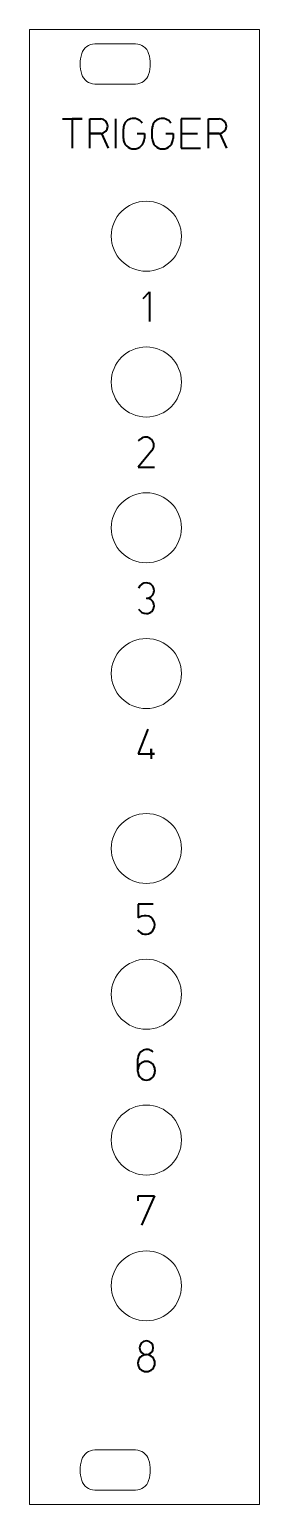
# Model space of a CAD drawing. Header units: millimetres. Extents: x 0 to 20, y 0 to 128.
import ezdxf

# ---------------------------------------------------------------- set-up
doc = ezdxf.new("R2010")
doc.units = ezdxf.units.MM
doc.layers.add('Contour', color=7, linetype='CONTINUOUS', lineweight=5, true_color=0xffffff)
doc.layers.add('Engraving', color=7, linetype='CONTINUOUS', lineweight=40, true_color=0x000000)

msp = doc.modelspace()

# ---------------------------------------------------------------- linework, layer by layer
at = {"layer": 'Contour', "color": 7, "linetype": 'CONTINUOUS', "lineweight": 0, "true_color": 0xffffff}
for p, q in [((20, 128.5), (0, 128.5)), ((0, 128.5), (0, 128.5)), ((0, 128.5), (0, 0)), ((20, 0), (20, 128.5)), ((20, 128.5), (20, 128.5)), ((5.684, 127.25), (9.216, 127.25)), ((9.216, 123.75), (5.684, 123.75)), ((5.684, 4.75), (9.216, 4.75)), ((0, 0), (0, 0)), ((0, 0), (20, 0)), ((9.216, 1.25), (5.684, 1.25)), ((20, 0), (20, 0))]:
    msp.add_line(p, q, dxfattribs=at)
for centre in [(10.16, 110.49), (10.16, 97.79), (10.16, 85.09), (10.16, 72.39), (10.16, 57.15), (10.16, 44.45), (10.16, 31.75), (10.16, 19.05)]:
    msp.add_circle(centre, 3.05, dxfattribs=at)
for centre, radius, start, end in [((5.684, 126.05), 1.2, 450, 162.69723), ((9.216, 126.05), 1.2, 377.30277, 90), ((7.45, 125.5), 3.05, 162.69977, -162.69977), ((7.45, 125.5), 3.05, 342.69977, 17.30023), ((5.684, 124.95), 1.2, 197.30277, -90), ((9.216, 124.95), 1.2, 270, -17.30277), ((7.45, 3), 3.05, 162.69977, -162.69977), ((5.684, 3.55), 1.2, 450, 162.69723), ((9.216, 3.55), 1.2, 377.30277, 90), ((7.45, 3), 3.05, 342.69977, 17.30023), ((5.684, 2.45), 1.2, 197.30277, -90), ((9.216, 2.45), 1.2, 270, -17.30277)]:
    msp.add_arc(centre, radius, start, end, dxfattribs=at)
at = {"layer": 'Engraving', "linetype": 'CONTINUOUS'}
for p, q in [((2.867, 120.713), (4.575, 120.713)), ((4.575, 120.713), (3.721, 120.713)), ((3.721, 120.713), (3.721, 118.15)), ((5.259, 118.15), (5.259, 120.713)), ((5.259, 120.713), (6.199, 120.713)), ((7.48, 120.713), (7.48, 118.15)), ((8.164, 119.004), (8.164, 119.859)), ((10.67, 119.004), (10.67, 119.859)), ((14.884, 120.713), (13.176, 120.713)), ((13.176, 120.713), (13.176, 118.15)), ((15.568, 118.15), (15.568, 120.713)), ((15.568, 120.713), (16.508, 120.713)), ((6.199, 119.432), (5.259, 119.432)), ((5.259, 119.432), (6.256, 119.432)), ((6.256, 119.432), (6.825, 118.15)), ((9.36, 119.432), (9.986, 119.432)), ((9.986, 119.432), (9.986, 119.004)), ((11.866, 119.432), (12.492, 119.432)), ((12.492, 119.432), (12.492, 119.004)), ((13.176, 119.432), (14.6, 119.432)), ((16.508, 119.432), (15.568, 119.432)), ((15.568, 119.432), (16.565, 119.432)), ((16.565, 119.432), (17.134, 118.15)), ((13.176, 118.15), (14.884, 118.15)), ((9.876, 105.063), (10.445, 105.633)), ((10.445, 105.633), (10.445, 103.07)), ((9.476, 92.677), (9.647, 92.819)), ((10.644, 91.822), (9.448, 90.37)), ((9.448, 90.37), (10.872, 90.37)), ((10.302, 67.533), (9.448, 65.397)), ((10.587, 65.397), (10.587, 65.824)), ((10.587, 65.824), (10.587, 64.97)), ((9.448, 65.397), (10.872, 65.397)), ((10.872, 65.397), (10.587, 65.397)), ((10.741, 52.293), (9.459, 52.293)), ((9.459, 52.293), (9.459, 51.097)), ((9.42, 37.713), (9.42, 38.824)), ((10.901, 37.856), (10.901, 37.713)), ((9.448, 26.466), (9.448, 26.893)), ((9.448, 26.893), (10.872, 26.893)), ((10.872, 26.893), (9.733, 24.33))]:
    msp.add_line(p, q, dxfattribs=at)
for centre, radius, start, end in [((6.174, 120.073), 0.64, 272.23349, 87.76302), ((9.042, 119.879), 0.878, 31.91543, -178.69508), ((11.548, 119.879), 0.878, 31.91543, -178.69508), ((16.483, 120.073), 0.64, 272.23349, 87.76302), ((9.075, 119.004), 0.911, 180, 0), ((11.581, 119.004), 0.911, 180, 0), ((10.108, 92.283), 0.707, 319.30201, 130.69799), ((10.173, 79.542), 0.748, 450.45958, 157.03264), ((10.167, 79.621), 0.669, 270, 90), ((10.167, 78.283), 0.669, 270, 90), ((10.172, 78.405), 0.792, 209.73591, -90.36171), ((10.055, 50.325), 0.975, 444.82153, 127.66888), ((10.065, 50.476), 0.824, 315.73767, 84.56626), ((10.106, 50.44), 0.769, 208.59856, -44.4734), ((10.208, 38.856), 0.789, 45.82139, -177.67455), ((10.16, 37.856), 0.74, 360, 180), ((10.161, 37.713), 0.74, 180, 0), ((10.16, 13.652), 0.598, 90, 270), ((10.16, 13.652), 0.598, -90, 90), ((10.16, 12.313), 0.74, 90, -90), ((10.16, 12.314), 0.74, 270, 90)]:
    msp.add_arc(centre, radius, start, end, dxfattribs=at)

doc.saveas('drawing.dxf')
